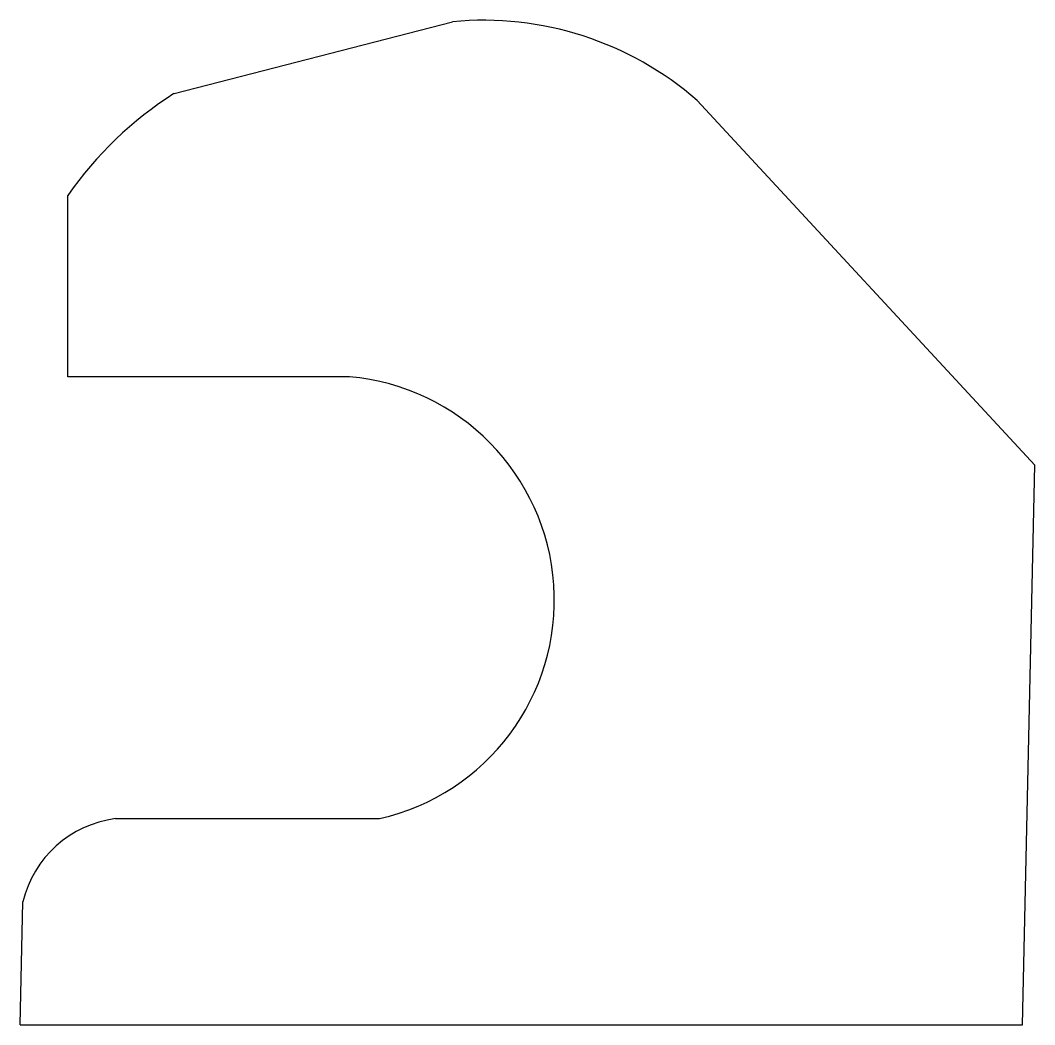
# Model space of a CAD drawing. Header units: millimetres. Extents: x -457 to -204, y 109 to 359.
import ezdxf

# ---------------------------------------------------------------- set-up
doc = ezdxf.new("R2010")
doc.units = ezdxf.units.MM

msp = doc.modelspace()

# ---------------------------------------------------------------- linework, layer by layer
at = {"color": 7, "linetype": 'Continuous', "lineweight": 25}
for p, q in [((-418.31, 340.93), (-348.81, 358.87)), ((-287.77, 339.22), (-203.59, 248.21)), ((-444.8, 270.27), (-444.8, 315.52)), ((-374.51, 270.27), (-444.8, 270.27)), ((-206.6, 108.58), (-203.59, 248.21)), ((-432.91, 160), (-367.08, 160)), ((-456.66, 108.58), (-456, 139.22)), ((-456.66, 108.58), (-206.6, 108.58))]:
    msp.add_line(p, q, dxfattribs=at)
for centre, radius, start, end in [((-341.18, 277.95), 81.28, 48.9216, 95.3839), ((-368.74, 262.75), 92.57, 122.3786, 145.2509), ((-379.35, 214.56), 55.92, 282.6699, 85.0423), ((-429.44, 132.93), 27.29, 97.3045, 166.682)]:
    msp.add_arc(centre, radius, start, end, dxfattribs=at)

doc.saveas('drawing.dxf')
